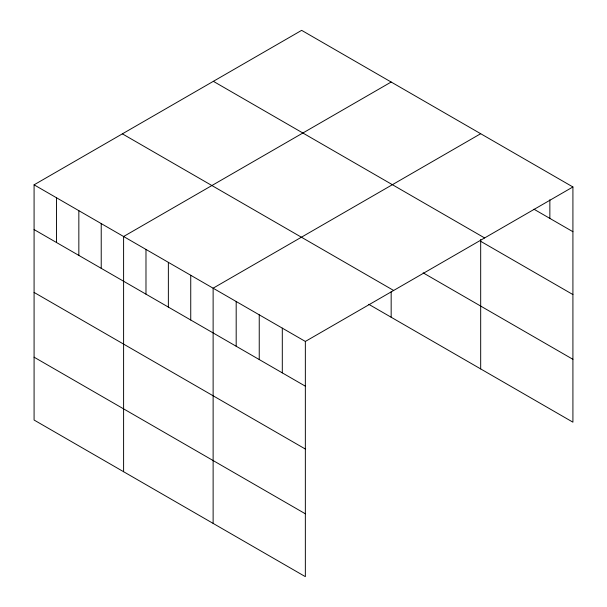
<?xml version="1.0" encoding="UTF-8"?>
<svg xmlns="http://www.w3.org/2000/svg" width="607" height="607" viewBox="0 0 607 607"><rect width="100%" height="100%" fill="white"/><g stroke="black" fill="none" stroke-linecap="round" stroke-linejoin="round"><path stroke-width="0.91" d="M34.083 184.824L305.351 341.445L305.351 576.65L34.083 420.036L34.083 184.824L301.649 30.35L572.917 186.964L572.917 422.176L368.783 304.319M391.166 82.036L123.6 236.51L123.6 471.715M480.683 133.715L213.125 288.188L213.125 523.401M305.351 341.445L572.917 186.964M533.955 209.21L572.917 231.707M213.353 81.33L484.621 237.944M480.683 241.313L572.917 294.562M423.132 272.847L572.917 359.321M122.379 133.851L393.647 290.465M34.083 229.567L305.351 386.181M34.083 292.422L305.351 449.036M34.083 357.182L305.351 513.795M549.859 199.756L549.859 218.399M480.683 239.492L480.683 368.927M391.166 291.739L391.166 317.241M282.301 328.129L282.301 372.873M259.242 314.821L259.242 359.556M236.184 301.504L236.184 346.248M190.742 275.275L190.742 320.01M168.367 262.353L168.367 307.089M145.984 249.431L145.984 294.167M101.225 223.588L101.225 268.324M78.842 210.667L78.842 255.41M56.466 197.745L56.466 242.489"/></g></svg>
